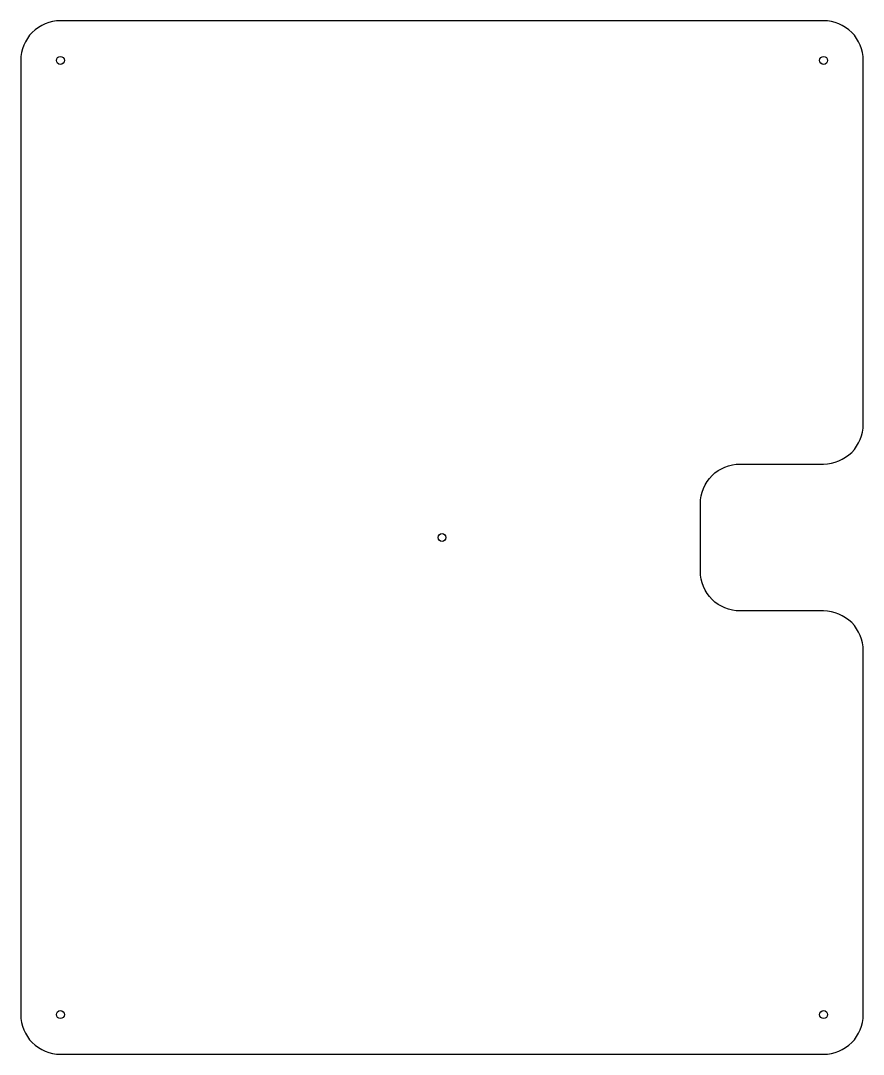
# Model space of a CAD drawing. Header units: inches. Extents: x -9.7 to -1.3, y 0.9 to 11.1.
import ezdxf

# ---------------------------------------------------------------- set-up
doc = ezdxf.new("R2010")
doc.units = ezdxf.units.IN
doc.header["$MEASUREMENT"] = 0

msp = doc.modelspace()

# ---------------------------------------------------------------- linework, layer by layer
msp.add_lwpolyline([(-1.327, 4.878, 0.414214), (-1.72, 5.272), (-2.547, 5.272, -0.414214), (-2.941, 5.665), (-2.941, 6.335, -0.414214), (-2.547, 6.728), (-1.72, 6.728, 0.414214), (-1.327, 7.122), (-1.327, 10.726, 0.414214), (-1.72, 11.12), (-9.28, 11.12, 0.414214), (-9.673, 10.726), (-9.673, 1.274, 0.414214), (-9.28, 0.88), (-1.72, 0.88, 0.414214), (-1.327, 1.274)], format="xyb", close=True)
for centre in [(-9.28, 10.726), (-1.72, 10.726), (-5.5, 6), (-9.28, 1.274), (-1.72, 1.274)]:
    msp.add_circle(centre, 0.0394)

doc.saveas('drawing.dxf')
